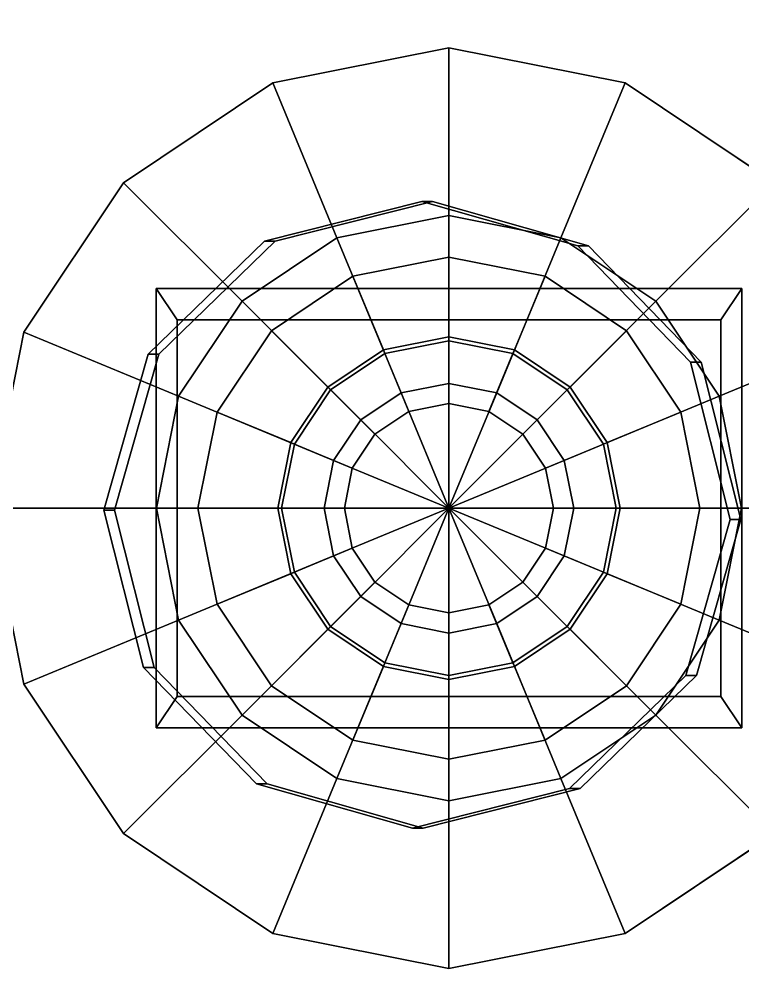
# Model space of a CAD drawing. Header units: metres. Extents: x 104.27 to 106.57, y 32.25 to 36.05.
# Drawn here: x 104.80901 to 104.84359, y 33.43171 to 33.4779 of the extents above; entities that cross this region are included whole.
import ezdxf

# ---------------------------------------------------------------- set-up
doc = ezdxf.new("R2010")
doc.units = ezdxf.units.M
for name, color, linetype in [('KO28', 7, 'Continuous'), ('KO29', 7, 'Continuous'), ('KO31', 7, 'Continuous')]:
    doc.layers.add(name, color=color, linetype=linetype)

msp = doc.modelspace()

# ---------------------------------------------------------------- linework, layer by layer
at = {"layer": 'KO28', "color": 9, "linetype": 'ByBlock', "lineweight": 25}
for points, invisible_edges in [([(104.475083, 33.508442, 0.034265), (104.828246, 33.469197, 0.022274), (104.477957, 33.508864, 0.034167)], 3), ([(104.477957, 33.508864, 0.034167), (104.828246, 33.469197, 0.022274), (104.847744, 33.508864, 0.021612)], 3), ([(104.848253, 33.508864, 0.036603), (104.498677, 33.468844, 0.048472), (104.478466, 33.508864, 0.049159)], 3), ([(104.85155, 33.508304, 0.036491), (104.498677, 33.468844, 0.048472), (104.848253, 33.508864, 0.036603)], 3), ([(104.828246, 33.469197, 0.022274), (104.835702, 33.467078, 0.02202), (104.847744, 33.508864, 0.021612)], 14), ([(104.835702, 33.467078, 0.02202), (104.8411, 33.461514, 0.021837), (104.847744, 33.508864, 0.021612)], 14), ([(104.472731, 33.507388, 0.034345), (104.828246, 33.469197, 0.022274), (104.475083, 33.508442, 0.034265)], 3), ([(104.853857, 33.507144, 0.036413), (104.498677, 33.468844, 0.048472), (104.85155, 33.508304, 0.036491)], 3), ([(104.47068, 33.505718, 0.034414), (104.828246, 33.469197, 0.022274), (104.472731, 33.507388, 0.034345)], 3), ([(104.856052, 33.505117, 0.036338), (104.498677, 33.468844, 0.048472), (104.853857, 33.507144, 0.036413)], 3), ([(104.46905, 33.5034, 0.03447), (104.828246, 33.469197, 0.022274), (104.47068, 33.505718, 0.034414)], 3), ([(104.857539, 33.502559, 0.036288), (104.498677, 33.468844, 0.048472), (104.856052, 33.505117, 0.036338)], 3), ([(104.468204, 33.501049, 0.034498), (104.828246, 33.469197, 0.022274), (104.46905, 33.5034, 0.03447)], 3), ([(104.858247, 33.498864, 0.036264), (104.498677, 33.468844, 0.048472), (104.857539, 33.502559, 0.036288)], 3), ([(104.467962, 33.498864, 0.034507), (104.828246, 33.469197, 0.022274), (104.468204, 33.501049, 0.034498)], 3), ([(104.836211, 33.467078, 0.037012), (104.828755, 33.469197, 0.037265), (104.858247, 33.498864, 0.036264)], 14), ([(104.84161, 33.461514, 0.036828), (104.836211, 33.467078, 0.037012), (104.858247, 33.498864, 0.036264)], 14), ([(104.858247, 33.408864, 0.036264), (104.84161, 33.461514, 0.036828), (104.858247, 33.498864, 0.036264)], 3), ([(104.476045, 33.399048, 0.034232), (104.828246, 33.469197, 0.022274), (104.475316, 33.399259, 0.034257)], 3), ([(104.477957, 33.398864, 0.034167), (104.828246, 33.469197, 0.022274), (104.476045, 33.399048, 0.034232)], 3), ([(104.82073, 33.467301, 0.022529), (104.828246, 33.469197, 0.022274), (104.477957, 33.398864, 0.034167)], 14), ([(104.497722, 33.438884, 0.033496), (104.828246, 33.469197, 0.022274), (104.505238, 33.440779, 0.033241)], 3), ([(104.505624, 33.466726, 0.033228), (104.828246, 33.469197, 0.022274), (104.498168, 33.468844, 0.033481)], 3), ([(104.82124, 33.467301, 0.03752), (104.498677, 33.468844, 0.048472), (104.828755, 33.469197, 0.037265)], 3), ([(104.505238, 33.440779, 0.033241), (104.828246, 33.469197, 0.022274), (104.510799, 33.446181, 0.033052)], 3), ([(104.511022, 33.461161, 0.033044), (104.828246, 33.469197, 0.022274), (104.505624, 33.466726, 0.033228)], 3), ([(104.510799, 33.446181, 0.033052), (104.828246, 33.469197, 0.022274), (104.512917, 33.453641, 0.03298)], 3), ([(104.512917, 33.453641, 0.03298), (104.828246, 33.469197, 0.022274), (104.511022, 33.461161, 0.033044)], 3), ([(104.506133, 33.466726, 0.048219), (104.498677, 33.468844, 0.048472), (104.828313, 33.398864, 0.03728)], 14), ([(104.828309, 33.439236, 0.03728), (104.498677, 33.468844, 0.048472), (104.820854, 33.441355, 0.037533)], 3), ([(104.820854, 33.441355, 0.037533), (104.498677, 33.468844, 0.048472), (104.815455, 33.44692, 0.037716)], 3), ([(104.815455, 33.44692, 0.037716), (104.498677, 33.468844, 0.048472), (104.813561, 33.45444, 0.037781)], 3), ([(104.813561, 33.45444, 0.037781), (104.498677, 33.468844, 0.048472), (104.815678, 33.4619, 0.037709)], 3), ([(104.815678, 33.4619, 0.037709), (104.498677, 33.468844, 0.048472), (104.82124, 33.467301, 0.03752)], 3), ([(104.815169, 33.4619, 0.022718), (104.82073, 33.467301, 0.022529), (104.477957, 33.398864, 0.034167)], 14), ([(104.511531, 33.461161, 0.048036), (104.506133, 33.466726, 0.048219), (104.828313, 33.398864, 0.03728)], 14), ([(104.813052, 33.45444, 0.022789), (104.815169, 33.4619, 0.022718), (104.477957, 33.398864, 0.034167)], 14), ([(104.842995, 33.453994, 0.021773), (104.856752, 33.404533, 0.021306), (104.8411, 33.461514, 0.021837)], 3), ([(104.843504, 33.453994, 0.036764), (104.84161, 33.461514, 0.036828), (104.857261, 33.404533, 0.036297)], 14), ([(104.857261, 33.404533, 0.036297), (104.84161, 33.461514, 0.036828), (104.85796, 33.406483, 0.036273)], 3), ([(104.85796, 33.406483, 0.036273), (104.84161, 33.461514, 0.036828), (104.858247, 33.408864, 0.036264)], 3), ([(104.513426, 33.453641, 0.047972), (104.511531, 33.461161, 0.048036), (104.828313, 33.398864, 0.03728)], 14), ([(104.805126, 33.398864, 0.023059), (104.813052, 33.45444, 0.022789), (104.477957, 33.398864, 0.034167)], 3), ([(104.814946, 33.44692, 0.022725), (104.813052, 33.45444, 0.022789), (104.805126, 33.398864, 0.023059)], 14), ([(104.841387, 33.446533, 0.036836), (104.843504, 33.453994, 0.036764), (104.828313, 33.398864, 0.03728)], 14), ([(104.828313, 33.398864, 0.03728), (104.843504, 33.453994, 0.036764), (104.848253, 33.398864, 0.036603)], 3), ([(104.840878, 33.446533, 0.021845), (104.856752, 33.404533, 0.021306), (104.842995, 33.453994, 0.021773)], 3), ([(104.848253, 33.398864, 0.036603), (104.843504, 33.453994, 0.036764), (104.850722, 33.399174, 0.036519)], 3), ([(104.850722, 33.399174, 0.036519), (104.843504, 33.453994, 0.036764), (104.853033, 33.400082, 0.036441)], 3), ([(104.853033, 33.400082, 0.036441), (104.843504, 33.453994, 0.036764), (104.854852, 33.401354, 0.036379)], 3), ([(104.854852, 33.401354, 0.036379), (104.843504, 33.453994, 0.036764), (104.856125, 33.402703, 0.036336)], 3), ([(104.856125, 33.402703, 0.036336), (104.843504, 33.453994, 0.036764), (104.857261, 33.404533, 0.036297)], 3), ([(104.498234, 33.398864, 0.048487), (104.513426, 33.453641, 0.047972), (104.828313, 33.398864, 0.03728)], 3), ([(104.820345, 33.441355, 0.022542), (104.814946, 33.44692, 0.022725), (104.805126, 33.398864, 0.023059)], 14), ([(104.835825, 33.441132, 0.037025), (104.841387, 33.446533, 0.036836), (104.828313, 33.398864, 0.03728)], 14), ([(104.835316, 33.441132, 0.022033), (104.856752, 33.404533, 0.021306), (104.840878, 33.446533, 0.021845)], 3), ([(104.820345, 33.441355, 0.022542), (104.856752, 33.404533, 0.021306), (104.8278, 33.439236, 0.022289)], 3), ([(104.8278, 33.439236, 0.022289), (104.856752, 33.404533, 0.021306), (104.835316, 33.441132, 0.022033)], 3), ([(104.828309, 33.439236, 0.03728), (104.835825, 33.441132, 0.037025), (104.828313, 33.398864, 0.03728)], 14)]:
    msp.add_3dface(points, dxfattribs=dict(at, invisible_edges=invisible_edges))
at = {"layer": 'KO28', "color": 250, "linetype": 'ByBlock', "lineweight": 25, "invisible_edges": 15}
for points in [[(104.8411, 33.461514, 0.021837), (104.856752, 33.404533, 0.021306), (104.847744, 33.508864, 0.021612)], [(104.498168, 33.468844, 0.033481), (104.828246, 33.469197, 0.022274), (104.467962, 33.498864, 0.034507)], [(104.828755, 33.469197, 0.037265), (104.498677, 33.468844, 0.048472), (104.858247, 33.498864, 0.036264)], [(104.475316, 33.399259, 0.034257), (104.828246, 33.469197, 0.022274), (104.497722, 33.438884, 0.033496)], [(104.828313, 33.398864, 0.03728), (104.498677, 33.468844, 0.048472), (104.828309, 33.439236, 0.03728)], [(104.805126, 33.398864, 0.023059), (104.856752, 33.404533, 0.021306), (104.820345, 33.441355, 0.022542)]]:
    msp.add_3dface(points, dxfattribs=at)
at = {"layer": 'KO28', "color": 9, "linetype": 'ByBlock', "lineweight": 25}
for points in [[(104.82073, 33.467301, 0.022529), (104.82124, 33.467301, 0.03752), (104.828755, 33.469197, 0.037265), (104.828246, 33.469197, 0.022274)], [(104.828246, 33.469197, 0.022274), (104.828755, 33.469197, 0.037265), (104.836211, 33.467078, 0.037012), (104.835702, 33.467078, 0.02202)], [(104.815169, 33.4619, 0.022718), (104.815678, 33.4619, 0.037709), (104.82124, 33.467301, 0.03752), (104.82073, 33.467301, 0.022529)], [(104.835702, 33.467078, 0.02202), (104.836211, 33.467078, 0.037012), (104.84161, 33.461514, 0.036828), (104.8411, 33.461514, 0.021837)], [(104.813052, 33.45444, 0.022789), (104.813561, 33.45444, 0.037781), (104.815678, 33.4619, 0.037709), (104.815169, 33.4619, 0.022718)], [(104.8411, 33.461514, 0.021837), (104.84161, 33.461514, 0.036828), (104.843504, 33.453994, 0.036764), (104.842995, 33.453994, 0.021773)], [(104.814946, 33.44692, 0.022725), (104.815455, 33.44692, 0.037716), (104.813561, 33.45444, 0.037781), (104.813052, 33.45444, 0.022789)], [(104.842995, 33.453994, 0.021773), (104.843504, 33.453994, 0.036764), (104.841387, 33.446533, 0.036836), (104.840878, 33.446533, 0.021845)], [(104.820345, 33.441355, 0.022542), (104.820854, 33.441355, 0.037533), (104.815455, 33.44692, 0.037716), (104.814946, 33.44692, 0.022725)], [(104.840878, 33.446533, 0.021845), (104.841387, 33.446533, 0.036836), (104.835825, 33.441132, 0.037025), (104.835316, 33.441132, 0.022033)], [(104.8278, 33.439236, 0.022289), (104.828309, 33.439236, 0.03728), (104.820854, 33.441355, 0.037533), (104.820345, 33.441355, 0.022542)], [(104.835316, 33.441132, 0.022033), (104.835825, 33.441132, 0.037025), (104.828309, 33.439236, 0.03728), (104.8278, 33.439236, 0.022289)]]:
    msp.add_3dface(points, dxfattribs=at)
at = {"layer": 'KO29', "color": 37, "linetype": 'ByBlock', "lineweight": 25}
for points, invisible_edges in [([(104.424084, 33.301074, -0.28), (105.274084, 33.356074, -0.28), (104.274084, 33.601074, -0.28)], 14), ([(104.274084, 33.601074, -0.28), (105.274084, 33.356074, -0.28), (105.274084, 33.546074, -0.28)], 13), ([(104.338278, 33.522709, 0.04), (104.840922, 33.530253, 0.02241), (104.840922, 33.377055, 0.02241)], 14), ([(104.840922, 33.377055, 0.02241), (104.840922, 33.530253, 0.02241), (105.274084, 33.525292, 0.007251)], 13), ([(105.274084, 33.525292, 0.007251), (105.274084, 33.378526, 0.007251), (104.840922, 33.377055, 0.02241)], 12), ([(104.338278, 33.385711, 0.04), (104.338278, 33.522709, 0.04), (104.840922, 33.377055, 0.02241)], 2)]:
    msp.add_3dface(points, dxfattribs=dict(at, invisible_edges=invisible_edges))
for points in [[(105.274084, 33.376074), (104.289084, 33.361074), (104.289084, 33.541074), (105.274084, 33.526074)], [(104.289084, 33.541074), (104.289084, 33.361074), (105.274084, 33.376074), (105.274084, 33.526074)]]:
    msp.add_3dface(points, dxfattribs=at)
at = {"layer": 'KO31', "color": 8, "linetype": 'ByBlock', "lineweight": 25}
for points, invisible_edges in [([(104.829546, 33.47653, 0.049281), (104.821126, 33.474855, 0.049281), (104.837965, 33.474855, 0.049281)], 2), ([(104.829546, 33.47653, 0.049281), (104.821126, 33.474855, 0.049281), (104.837965, 33.474855, 0.049281)], 2), ([(104.837965, 33.474855, 0.049281), (104.813989, 33.470086, 0.049281), (104.839587, 33.473771, 0.049281)], 3), ([(104.837965, 33.474855, 0.049281), (104.813989, 33.470086, 0.049281), (104.839587, 33.473771, 0.049281)], 3), ([(104.834138, 33.465616, 0.049281), (104.838031, 33.463015, 0.049281), (104.839587, 33.473771, 0.049281)], 14), ([(104.834138, 33.465616, 0.049281), (104.838031, 33.463015, 0.049281), (104.839587, 33.473771, 0.049281)], 14), ([(104.838031, 33.463015, 0.049281), (104.840632, 33.459122, 0.049281), (104.839587, 33.473771, 0.049281)], 14), ([(104.838031, 33.463015, 0.049281), (104.840632, 33.459122, 0.049281), (104.839587, 33.473771, 0.049281)], 14), ([(104.840632, 33.459122, 0.049281), (104.841546, 33.45453, 0.049281), (104.839587, 33.473771, 0.049281)], 14), ([(104.839587, 33.473771, 0.049281), (104.841546, 33.45453, 0.049281), (104.845102, 33.470086, 0.049281)], 3), ([(104.840632, 33.459122, 0.049281), (104.841546, 33.45453, 0.049281), (104.839587, 33.473771, 0.049281)], 14), ([(104.839587, 33.473771, 0.049281), (104.841546, 33.45453, 0.049281), (104.845102, 33.470086, 0.049281)], 3), ([(104.813989, 33.438974, 0.049281), (104.813989, 33.470086, 0.049281), (104.80922, 33.446111, 0.049281)], 3), ([(104.80922, 33.446111, 0.049281), (104.813989, 33.470086, 0.049281), (104.80922, 33.462949, 0.049281)], 13), ([(104.813989, 33.438974, 0.049281), (104.813989, 33.470086, 0.049281), (104.80922, 33.446111, 0.049281)], 3), ([(104.80922, 33.446111, 0.049281), (104.813989, 33.470086, 0.049281), (104.80922, 33.462949, 0.049281)], 13), ([(104.834138, 33.465616, 0.049281), (104.813989, 33.470086, 0.049281), (104.829546, 33.46653, 0.049281)], 3), ([(104.829546, 33.46653, 0.049281), (104.813989, 33.470086, 0.049281), (104.824953, 33.465616, 0.049281)], 3), ([(104.824953, 33.465616, 0.049281), (104.813989, 33.470086, 0.049281), (104.82106, 33.463015, 0.049281)], 3), ([(104.82106, 33.463015, 0.049281), (104.813989, 33.470086, 0.049281), (104.818459, 33.459122, 0.049281)], 3), ([(104.818459, 33.459122, 0.049281), (104.813989, 33.470086, 0.049281), (104.817546, 33.45453, 0.049281)], 3), ([(104.817546, 33.45453, 0.049281), (104.813989, 33.470086, 0.049281), (104.818459, 33.449938, 0.049281)], 3), ([(104.821126, 33.434205, 0.049281), (104.813989, 33.470086, 0.049281), (104.813989, 33.438974, 0.049281)], 3), ([(104.834138, 33.465616, 0.049281), (104.813989, 33.470086, 0.049281), (104.829546, 33.46653, 0.049281)], 3), ([(104.829546, 33.46653, 0.049281), (104.813989, 33.470086, 0.049281), (104.824953, 33.465616, 0.049281)], 3), ([(104.824953, 33.465616, 0.049281), (104.813989, 33.470086, 0.049281), (104.82106, 33.463015, 0.049281)], 3), ([(104.82106, 33.463015, 0.049281), (104.813989, 33.470086, 0.049281), (104.818459, 33.459122, 0.049281)], 3), ([(104.818459, 33.459122, 0.049281), (104.813989, 33.470086, 0.049281), (104.817546, 33.45453, 0.049281)], 3), ([(104.817546, 33.45453, 0.049281), (104.813989, 33.470086, 0.049281), (104.818459, 33.449938, 0.049281)], 3), ([(104.821126, 33.434205, 0.049281), (104.813989, 33.470086, 0.049281), (104.813989, 33.438974, 0.049281)], 3), ([(104.841546, 33.45453, 0.049281), (104.840632, 33.449938, 0.049281), (104.845102, 33.470086, 0.049281)], 14), ([(104.845102, 33.470086, 0.049281), (104.840632, 33.449938, 0.049281), (104.849871, 33.462949, 0.049281)], 3), ([(104.841546, 33.45453, 0.049281), (104.840632, 33.449938, 0.049281), (104.845102, 33.470086, 0.049281)], 14), ([(104.845102, 33.470086, 0.049281), (104.840632, 33.449938, 0.049281), (104.849871, 33.462949, 0.049281)], 3), ([(104.80922, 33.462949, 0.049281), (104.807546, 33.45453, 0.049281), (104.80922, 33.446111, 0.049281)], 12), ([(104.80922, 33.462949, 0.049281), (104.807546, 33.45453, 0.049281), (104.80922, 33.446111, 0.049281)], 12), ([(104.840632, 33.449938, 0.049281), (104.838031, 33.446045, 0.049281), (104.849871, 33.462949, 0.049281)], 14), ([(104.849871, 33.462949, 0.049281), (104.838031, 33.446045, 0.049281), (104.851546, 33.45453, 0.049281)], 3), ([(104.840632, 33.449938, 0.049281), (104.838031, 33.446045, 0.049281), (104.849871, 33.462949, 0.049281)], 14), ([(104.849871, 33.462949, 0.049281), (104.838031, 33.446045, 0.049281), (104.851546, 33.45453, 0.049281)], 3), ([(104.829546, 33.45953, -0.110719), (104.827632, 33.459149, -0.110719), (104.831459, 33.459149, -0.110719)], 2), ([(104.829546, 33.45953, -0.110719), (104.827632, 33.459149, -0.110719), (104.831459, 33.459149, -0.110719)], 2), ([(104.827632, 33.459149, -0.110719), (104.82601, 33.458065, -0.110719), (104.831459, 33.459149, -0.110719)], 14), ([(104.831459, 33.459149, -0.110719), (104.82601, 33.458065, -0.110719), (104.833081, 33.458065, -0.110719)], 3), ([(104.827632, 33.459149, -0.110719), (104.82601, 33.458065, -0.110719), (104.831459, 33.459149, -0.110719)], 14), ([(104.831459, 33.459149, -0.110719), (104.82601, 33.458065, -0.110719), (104.833081, 33.458065, -0.110719)], 3), ([(104.82601, 33.450994, -0.110719), (104.82601, 33.458065, -0.110719), (104.824926, 33.452616, -0.110719)], 3), ([(104.824926, 33.452616, -0.110719), (104.82601, 33.458065, -0.110719), (104.824926, 33.456443, -0.110719)], 13), ([(104.82601, 33.450994, -0.110719), (104.82601, 33.458065, -0.110719), (104.824926, 33.452616, -0.110719)], 3), ([(104.824926, 33.452616, -0.110719), (104.82601, 33.458065, -0.110719), (104.824926, 33.456443, -0.110719)], 13), ([(104.833081, 33.458065, -0.110719), (104.82601, 33.458065, -0.110719), (104.834165, 33.456443, -0.110719)], 3), ([(104.834165, 33.456443, -0.110719), (104.82601, 33.458065, -0.110719), (104.834546, 33.45453, -0.110719)], 3), ([(104.834546, 33.45453, -0.110719), (104.82601, 33.458065, -0.110719), (104.834165, 33.452616, -0.110719)], 3), ([(104.834165, 33.452616, -0.110719), (104.82601, 33.458065, -0.110719), (104.833081, 33.450994, -0.110719)], 3), ([(104.833081, 33.450994, -0.110719), (104.82601, 33.458065, -0.110719), (104.831459, 33.44991, -0.110719)], 3), ([(104.831459, 33.44991, -0.110719), (104.82601, 33.458065, -0.110719), (104.829546, 33.44953, -0.110719)], 3), ([(104.829546, 33.44953, -0.110719), (104.82601, 33.458065, -0.110719), (104.827632, 33.44991, -0.110719)], 3), ([(104.827632, 33.44991, -0.110719), (104.82601, 33.458065, -0.110719), (104.82601, 33.450994, -0.110719)], 3), ([(104.833081, 33.458065, -0.110719), (104.82601, 33.458065, -0.110719), (104.834165, 33.456443, -0.110719)], 3), ([(104.834165, 33.456443, -0.110719), (104.82601, 33.458065, -0.110719), (104.834546, 33.45453, -0.110719)], 3), ([(104.834546, 33.45453, -0.110719), (104.82601, 33.458065, -0.110719), (104.834165, 33.452616, -0.110719)], 3), ([(104.834165, 33.452616, -0.110719), (104.82601, 33.458065, -0.110719), (104.833081, 33.450994, -0.110719)], 3), ([(104.833081, 33.450994, -0.110719), (104.82601, 33.458065, -0.110719), (104.831459, 33.44991, -0.110719)], 3), ([(104.831459, 33.44991, -0.110719), (104.82601, 33.458065, -0.110719), (104.829546, 33.44953, -0.110719)], 3), ([(104.829546, 33.44953, -0.110719), (104.82601, 33.458065, -0.110719), (104.827632, 33.44991, -0.110719)], 3), ([(104.827632, 33.44991, -0.110719), (104.82601, 33.458065, -0.110719), (104.82601, 33.450994, -0.110719)], 3), ([(104.824926, 33.456443, -0.110719), (104.824546, 33.45453, -0.110719), (104.824926, 33.452616, -0.110719)], 12), ([(104.824926, 33.456443, -0.110719), (104.824546, 33.45453, -0.110719), (104.824926, 33.452616, -0.110719)], 12), ([(104.838031, 33.446045, 0.049281), (104.834138, 33.443443, 0.049281), (104.851546, 33.45453, 0.049281)], 14), ([(104.851546, 33.45453, 0.049281), (104.834138, 33.443443, 0.049281), (104.849871, 33.446111, 0.049281)], 3), ([(104.838031, 33.446045, 0.049281), (104.834138, 33.443443, 0.049281), (104.851546, 33.45453, 0.049281)], 14), ([(104.851546, 33.45453, 0.049281), (104.834138, 33.443443, 0.049281), (104.849871, 33.446111, 0.049281)], 3), ([(104.82106, 33.446045, 0.049281), (104.818459, 33.449938, 0.049281), (104.829546, 33.43253, 0.049281)], 14), ([(104.829546, 33.43253, 0.049281), (104.818459, 33.449938, 0.049281), (104.821126, 33.434205, 0.049281)], 3), ([(104.82106, 33.446045, 0.049281), (104.818459, 33.449938, 0.049281), (104.829546, 33.43253, 0.049281)], 14), ([(104.829546, 33.43253, 0.049281), (104.818459, 33.449938, 0.049281), (104.821126, 33.434205, 0.049281)], 3), ([(104.824953, 33.443443, 0.049281), (104.82106, 33.446045, 0.049281), (104.837965, 33.434205, 0.049281)], 14), ([(104.837965, 33.434205, 0.049281), (104.82106, 33.446045, 0.049281), (104.829546, 33.43253, 0.049281)], 3), ([(104.824953, 33.443443, 0.049281), (104.82106, 33.446045, 0.049281), (104.837965, 33.434205, 0.049281)], 14), ([(104.837965, 33.434205, 0.049281), (104.82106, 33.446045, 0.049281), (104.829546, 33.43253, 0.049281)], 3), ([(104.834138, 33.443443, 0.049281), (104.829546, 33.44253, 0.049281), (104.849871, 33.446111, 0.049281)], 14), ([(104.849871, 33.446111, 0.049281), (104.829546, 33.44253, 0.049281), (104.845102, 33.438974, 0.049281)], 3), ([(104.834138, 33.443443, 0.049281), (104.829546, 33.44253, 0.049281), (104.849871, 33.446111, 0.049281)], 14), ([(104.849871, 33.446111, 0.049281), (104.829546, 33.44253, 0.049281), (104.845102, 33.438974, 0.049281)], 3), ([(104.829546, 33.44253, 0.049281), (104.824953, 33.443443, 0.049281), (104.845102, 33.438974, 0.049281)], 14), ([(104.845102, 33.438974, 0.049281), (104.824953, 33.443443, 0.049281), (104.837965, 33.434205, 0.049281)], 3), ([(104.829546, 33.44253, 0.049281), (104.824953, 33.443443, 0.049281), (104.845102, 33.438974, 0.049281)], 14), ([(104.845102, 33.438974, 0.049281), (104.824953, 33.443443, 0.049281), (104.837965, 33.434205, 0.049281)], 3)]:
    msp.add_3dface(points, dxfattribs=dict(at, invisible_edges=invisible_edges))
for points in [[(104.821126, 33.474855, 0.053281), (104.821126, 33.474855, 0.049281), (104.829546, 33.47653, 0.049281), (104.829546, 33.47653, 0.053281)], [(104.824192, 33.467453, 0.058573), (104.821126, 33.474855, 0.053281), (104.829546, 33.47653, 0.053281), (104.829546, 33.468518, 0.058573)], [(104.821126, 33.474855, 0.053281), (104.821126, 33.474855, 0.049281), (104.829546, 33.47653, 0.049281), (104.829546, 33.47653, 0.053281)], [(104.824192, 33.467453, 0.058573), (104.821126, 33.474855, 0.053281), (104.829546, 33.47653, 0.053281), (104.829546, 33.468518, 0.058573)], [(104.829546, 33.47653, 0.053281), (104.829546, 33.47653, 0.049281), (104.837965, 33.474855, 0.049281), (104.837965, 33.474855, 0.053281)], [(104.829546, 33.468518, 0.058573), (104.829546, 33.47653, 0.053281), (104.837965, 33.474855, 0.053281), (104.834899, 33.467453, 0.058573)], [(104.829546, 33.47653, 0.053281), (104.829546, 33.47653, 0.049281), (104.837965, 33.474855, 0.049281), (104.837965, 33.474855, 0.053281)], [(104.829546, 33.468518, 0.058573), (104.829546, 33.47653, 0.053281), (104.837965, 33.474855, 0.053281), (104.834899, 33.467453, 0.058573)], [(104.813989, 33.470086, 0.053281), (104.813989, 33.470086, 0.049281), (104.821126, 33.474855, 0.049281), (104.821126, 33.474855, 0.053281)], [(104.819654, 33.464421, 0.058573), (104.813989, 33.470086, 0.053281), (104.821126, 33.474855, 0.053281), (104.824192, 33.467453, 0.058573)], [(104.813989, 33.470086, 0.053281), (104.813989, 33.470086, 0.049281), (104.821126, 33.474855, 0.049281), (104.821126, 33.474855, 0.053281)], [(104.819654, 33.464421, 0.058573), (104.813989, 33.470086, 0.053281), (104.821126, 33.474855, 0.053281), (104.824192, 33.467453, 0.058573)], [(104.834899, 33.467453, 0.058573), (104.837965, 33.474855, 0.053281), (104.845102, 33.470086, 0.053281), (104.839437, 33.464421, 0.058573)], [(104.834899, 33.467453, 0.058573), (104.837965, 33.474855, 0.053281), (104.845102, 33.470086, 0.053281), (104.839437, 33.464421, 0.058573)], [(104.837965, 33.474855, 0.053281), (104.837965, 33.474855, 0.049281), (104.845102, 33.470086, 0.049281), (104.845102, 33.470086, 0.053281)], [(104.837965, 33.474855, 0.053281), (104.837965, 33.474855, 0.049281), (104.845102, 33.470086, 0.049281), (104.845102, 33.470086, 0.053281)], [(104.80922, 33.462949, 0.053281), (104.80922, 33.462949, 0.049281), (104.813989, 33.470086, 0.049281), (104.813989, 33.470086, 0.053281)], [(104.816622, 33.459883, 0.058573), (104.80922, 33.462949, 0.053281), (104.813989, 33.470086, 0.053281), (104.819654, 33.464421, 0.058573)], [(104.80922, 33.462949, 0.053281), (104.80922, 33.462949, 0.049281), (104.813989, 33.470086, 0.049281), (104.813989, 33.470086, 0.053281)], [(104.816622, 33.459883, 0.058573), (104.80922, 33.462949, 0.053281), (104.813989, 33.470086, 0.053281), (104.819654, 33.464421, 0.058573)], [(104.839437, 33.464421, 0.058573), (104.845102, 33.470086, 0.053281), (104.849871, 33.462949, 0.053281), (104.842469, 33.459883, 0.058573)], [(104.839437, 33.464421, 0.058573), (104.845102, 33.470086, 0.053281), (104.849871, 33.462949, 0.053281), (104.842469, 33.459883, 0.058573)], [(104.827262, 33.460042, 0.060854), (104.824192, 33.467453, 0.058573), (104.829546, 33.468518, 0.058573), (104.829546, 33.460496, 0.060854)], [(104.827262, 33.460042, 0.060854), (104.824192, 33.467453, 0.058573), (104.829546, 33.468518, 0.058573), (104.829546, 33.460496, 0.060854)], [(104.829546, 33.460496, 0.060854), (104.829546, 33.468518, 0.058573), (104.834899, 33.467453, 0.058573), (104.831829, 33.460042, 0.060854)], [(104.829546, 33.460496, 0.060854), (104.829546, 33.468518, 0.058573), (104.834899, 33.467453, 0.058573), (104.831829, 33.460042, 0.060854)], [(104.825327, 33.458748, 0.060854), (104.819654, 33.464421, 0.058573), (104.824192, 33.467453, 0.058573), (104.827262, 33.460042, 0.060854)], [(104.825327, 33.458748, 0.060854), (104.819654, 33.464421, 0.058573), (104.824192, 33.467453, 0.058573), (104.827262, 33.460042, 0.060854)], [(104.831829, 33.460042, 0.060854), (104.834899, 33.467453, 0.058573), (104.839437, 33.464421, 0.058573), (104.833764, 33.458748, 0.060854)], [(104.831829, 33.460042, 0.060854), (104.834899, 33.467453, 0.058573), (104.839437, 33.464421, 0.058573), (104.833764, 33.458748, 0.060854)], [(104.824953, 33.465616, 0.014281), (104.826412, 33.462094, -0.014314), (104.829546, 33.462717, -0.014314), (104.829546, 33.46653, 0.014281)], [(104.824953, 33.465616, 0.049281), (104.824953, 33.465616, 0.014281), (104.829546, 33.46653, 0.014281), (104.829546, 33.46653, 0.049281)], [(104.824953, 33.465616, 0.014281), (104.826412, 33.462094, -0.014314), (104.829546, 33.462717, -0.014314), (104.829546, 33.46653, 0.014281)], [(104.824953, 33.465616, 0.049281), (104.824953, 33.465616, 0.014281), (104.829546, 33.46653, 0.014281), (104.829546, 33.46653, 0.049281)], [(104.829546, 33.46653, 0.014281), (104.829546, 33.462717, -0.014314), (104.832679, 33.462094, -0.014314), (104.834138, 33.465616, 0.014281)], [(104.829546, 33.46653, 0.049281), (104.829546, 33.46653, 0.014281), (104.834138, 33.465616, 0.014281), (104.834138, 33.465616, 0.049281)], [(104.829546, 33.46653, 0.014281), (104.829546, 33.462717, -0.014314), (104.832679, 33.462094, -0.014314), (104.834138, 33.465616, 0.014281)], [(104.829546, 33.46653, 0.049281), (104.829546, 33.46653, 0.014281), (104.834138, 33.465616, 0.014281), (104.834138, 33.465616, 0.049281)], [(104.82106, 33.463015, 0.014281), (104.823756, 33.460319, -0.014314), (104.826412, 33.462094, -0.014314), (104.824953, 33.465616, 0.014281)], [(104.82106, 33.463015, 0.049281), (104.82106, 33.463015, 0.014281), (104.824953, 33.465616, 0.014281), (104.824953, 33.465616, 0.049281)], [(104.82106, 33.463015, 0.014281), (104.823756, 33.460319, -0.014314), (104.826412, 33.462094, -0.014314), (104.824953, 33.465616, 0.014281)], [(104.82106, 33.463015, 0.049281), (104.82106, 33.463015, 0.014281), (104.824953, 33.465616, 0.014281), (104.824953, 33.465616, 0.049281)], [(104.834138, 33.465616, 0.014281), (104.832679, 33.462094, -0.014314), (104.835335, 33.460319, -0.014314), (104.838031, 33.463015, 0.014281)], [(104.834138, 33.465616, 0.014281), (104.832679, 33.462094, -0.014314), (104.835335, 33.460319, -0.014314), (104.838031, 33.463015, 0.014281)], [(104.834138, 33.465616, 0.049281), (104.834138, 33.465616, 0.014281), (104.838031, 33.463015, 0.014281), (104.838031, 33.463015, 0.049281)], [(104.834138, 33.465616, 0.049281), (104.834138, 33.465616, 0.014281), (104.838031, 33.463015, 0.014281), (104.838031, 33.463015, 0.049281)], [(104.816546, 33.46353, 0.078573), (104.816546, 33.44553, 0.078573), (104.815546, 33.44403, 0.058573), (104.815546, 33.46503, 0.058573)], [(104.842546, 33.46353, 0.078573), (104.816546, 33.46353, 0.078573), (104.815546, 33.46503, 0.058573), (104.843546, 33.46503, 0.058573)], [(104.815546, 33.44403, 0.058573), (104.843546, 33.44403, 0.058573), (104.843546, 33.46503, 0.058573), (104.815546, 33.46503, 0.058573)], [(104.816546, 33.46353, 0.078573), (104.816546, 33.44553, 0.078573), (104.815546, 33.44403, 0.058573), (104.815546, 33.46503, 0.058573)], [(104.842546, 33.46353, 0.078573), (104.816546, 33.46353, 0.078573), (104.815546, 33.46503, 0.058573), (104.843546, 33.46503, 0.058573)], [(104.815546, 33.44403, 0.058573), (104.843546, 33.44403, 0.058573), (104.843546, 33.46503, 0.058573), (104.815546, 33.46503, 0.058573)], [(104.842546, 33.44553, 0.078573), (104.842546, 33.46353, 0.078573), (104.843546, 33.46503, 0.058573), (104.843546, 33.44403, 0.058573)], [(104.842546, 33.44553, 0.078573), (104.842546, 33.46353, 0.078573), (104.843546, 33.46503, 0.058573), (104.843546, 33.44403, 0.058573)], [(104.824034, 33.456813, 0.060854), (104.816622, 33.459883, 0.058573), (104.819654, 33.464421, 0.058573), (104.825327, 33.458748, 0.060854)], [(104.824034, 33.456813, 0.060854), (104.816622, 33.459883, 0.058573), (104.819654, 33.464421, 0.058573), (104.825327, 33.458748, 0.060854)], [(104.833764, 33.458748, 0.060854), (104.839437, 33.464421, 0.058573), (104.842469, 33.459883, 0.058573), (104.835057, 33.456813, 0.060854)], [(104.833764, 33.458748, 0.060854), (104.839437, 33.464421, 0.058573), (104.842469, 33.459883, 0.058573), (104.835057, 33.456813, 0.060854)], [(104.816546, 33.44553, 0.078573), (104.816546, 33.46353, 0.078573), (104.842546, 33.46353, 0.078573), (104.842546, 33.44553, 0.078573)], [(104.816546, 33.44553, 0.078573), (104.816546, 33.46353, 0.078573), (104.842546, 33.46353, 0.078573), (104.842546, 33.44553, 0.078573)], [(104.807546, 33.45453, 0.053281), (104.807546, 33.45453, 0.049281), (104.80922, 33.462949, 0.049281), (104.80922, 33.462949, 0.053281)], [(104.815557, 33.45453, 0.058573), (104.807546, 33.45453, 0.053281), (104.80922, 33.462949, 0.053281), (104.816622, 33.459883, 0.058573)], [(104.807546, 33.45453, 0.053281), (104.807546, 33.45453, 0.049281), (104.80922, 33.462949, 0.049281), (104.80922, 33.462949, 0.053281)], [(104.815557, 33.45453, 0.058573), (104.807546, 33.45453, 0.053281), (104.80922, 33.462949, 0.053281), (104.816622, 33.459883, 0.058573)], [(104.818459, 33.459122, 0.014281), (104.821981, 33.457663, -0.014314), (104.823756, 33.460319, -0.014314), (104.82106, 33.463015, 0.014281)], [(104.818459, 33.459122, 0.049281), (104.818459, 33.459122, 0.014281), (104.82106, 33.463015, 0.014281), (104.82106, 33.463015, 0.049281)], [(104.818459, 33.459122, 0.014281), (104.821981, 33.457663, -0.014314), (104.823756, 33.460319, -0.014314), (104.82106, 33.463015, 0.014281)], [(104.818459, 33.459122, 0.049281), (104.818459, 33.459122, 0.014281), (104.82106, 33.463015, 0.014281), (104.82106, 33.463015, 0.049281)], [(104.838031, 33.463015, 0.014281), (104.835335, 33.460319, -0.014314), (104.83711, 33.457663, -0.014314), (104.840632, 33.459122, 0.014281)], [(104.838031, 33.463015, 0.014281), (104.835335, 33.460319, -0.014314), (104.83711, 33.457663, -0.014314), (104.840632, 33.459122, 0.014281)], [(104.838031, 33.463015, 0.049281), (104.838031, 33.463015, 0.014281), (104.840632, 33.459122, 0.014281), (104.840632, 33.459122, 0.049281)], [(104.838031, 33.463015, 0.049281), (104.838031, 33.463015, 0.014281), (104.840632, 33.459122, 0.014281), (104.840632, 33.459122, 0.049281)], [(104.842469, 33.459883, 0.058573), (104.849871, 33.462949, 0.053281), (104.851546, 33.45453, 0.053281), (104.843534, 33.45453, 0.058573)], [(104.842469, 33.459883, 0.058573), (104.849871, 33.462949, 0.053281), (104.851546, 33.45453, 0.053281), (104.843534, 33.45453, 0.058573)], [(104.826412, 33.462094, -0.014314), (104.826484, 33.461921, -0.102719), (104.829546, 33.46253, -0.102719), (104.829546, 33.462717, -0.014314)], [(104.826412, 33.462094, -0.014314), (104.826484, 33.461921, -0.102719), (104.829546, 33.46253, -0.102719), (104.829546, 33.462717, -0.014314)], [(104.826484, 33.461921, -0.102719), (104.827632, 33.459149, -0.110719), (104.829546, 33.45953, -0.110719), (104.829546, 33.46253, -0.102719)], [(104.826484, 33.461921, -0.102719), (104.827632, 33.459149, -0.110719), (104.829546, 33.45953, -0.110719), (104.829546, 33.46253, -0.102719)], [(104.829546, 33.462717, -0.014314), (104.829546, 33.46253, -0.102719), (104.832607, 33.461921, -0.102719), (104.832679, 33.462094, -0.014314)], [(104.829546, 33.462717, -0.014314), (104.829546, 33.46253, -0.102719), (104.832607, 33.461921, -0.102719), (104.832679, 33.462094, -0.014314)], [(104.829546, 33.46253, -0.102719), (104.829546, 33.45953, -0.110719), (104.831459, 33.459149, -0.110719), (104.832607, 33.461921, -0.102719)], [(104.829546, 33.46253, -0.102719), (104.829546, 33.45953, -0.110719), (104.831459, 33.459149, -0.110719), (104.832607, 33.461921, -0.102719)], [(104.823756, 33.460319, -0.014314), (104.823889, 33.460187, -0.102719), (104.826484, 33.461921, -0.102719), (104.826412, 33.462094, -0.014314)], [(104.823756, 33.460319, -0.014314), (104.823889, 33.460187, -0.102719), (104.826484, 33.461921, -0.102719), (104.826412, 33.462094, -0.014314)], [(104.832679, 33.462094, -0.014314), (104.832607, 33.461921, -0.102719), (104.835202, 33.460187, -0.102719), (104.835335, 33.460319, -0.014314)], [(104.832679, 33.462094, -0.014314), (104.832607, 33.461921, -0.102719), (104.835202, 33.460187, -0.102719), (104.835335, 33.460319, -0.014314)], [(104.823889, 33.460187, -0.102719), (104.82601, 33.458065, -0.110719), (104.827632, 33.459149, -0.110719), (104.826484, 33.461921, -0.102719)], [(104.823889, 33.460187, -0.102719), (104.82601, 33.458065, -0.110719), (104.827632, 33.459149, -0.110719), (104.826484, 33.461921, -0.102719)], [(104.832607, 33.461921, -0.102719), (104.831459, 33.459149, -0.110719), (104.833081, 33.458065, -0.110719), (104.835202, 33.460187, -0.102719)], [(104.832607, 33.461921, -0.102719), (104.831459, 33.459149, -0.110719), (104.833081, 33.458065, -0.110719), (104.835202, 33.460187, -0.102719)], [(104.821981, 33.457663, -0.014314), (104.822154, 33.457591, -0.102719), (104.823889, 33.460187, -0.102719), (104.823756, 33.460319, -0.014314)], [(104.821981, 33.457663, -0.014314), (104.822154, 33.457591, -0.102719), (104.823889, 33.460187, -0.102719), (104.823756, 33.460319, -0.014314)], [(104.822154, 33.457591, -0.102719), (104.824926, 33.456443, -0.110719), (104.82601, 33.458065, -0.110719), (104.823889, 33.460187, -0.102719)], [(104.822154, 33.457591, -0.102719), (104.824926, 33.456443, -0.110719), (104.82601, 33.458065, -0.110719), (104.823889, 33.460187, -0.102719)], [(104.829546, 33.45453, 0.061398), (104.827262, 33.460042, 0.060854), (104.829546, 33.460496, 0.060854)], [(104.829546, 33.45453, 0.061398), (104.827262, 33.460042, 0.060854), (104.829546, 33.460496, 0.060854)], [(104.829546, 33.45453, 0.061398), (104.829546, 33.460496, 0.060854), (104.831829, 33.460042, 0.060854)], [(104.829546, 33.45453, 0.061398), (104.829546, 33.460496, 0.060854), (104.831829, 33.460042, 0.060854)], [(104.835202, 33.460187, -0.102719), (104.833081, 33.458065, -0.110719), (104.834165, 33.456443, -0.110719), (104.836937, 33.457591, -0.102719)], [(104.835202, 33.460187, -0.102719), (104.833081, 33.458065, -0.110719), (104.834165, 33.456443, -0.110719), (104.836937, 33.457591, -0.102719)], [(104.835335, 33.460319, -0.014314), (104.835202, 33.460187, -0.102719), (104.836937, 33.457591, -0.102719), (104.83711, 33.457663, -0.014314)], [(104.835335, 33.460319, -0.014314), (104.835202, 33.460187, -0.102719), (104.836937, 33.457591, -0.102719), (104.83711, 33.457663, -0.014314)], [(104.82358, 33.45453, 0.060854), (104.815557, 33.45453, 0.058573), (104.816622, 33.459883, 0.058573), (104.824034, 33.456813, 0.060854)], [(104.82358, 33.45453, 0.060854), (104.815557, 33.45453, 0.058573), (104.816622, 33.459883, 0.058573), (104.824034, 33.456813, 0.060854)], [(104.829546, 33.45453, 0.061398), (104.825327, 33.458748, 0.060854), (104.827262, 33.460042, 0.060854)], [(104.829546, 33.45453, 0.061398), (104.825327, 33.458748, 0.060854), (104.827262, 33.460042, 0.060854)], [(104.829546, 33.45453, 0.061398), (104.831829, 33.460042, 0.060854), (104.833764, 33.458748, 0.060854)], [(104.829546, 33.45453, 0.061398), (104.831829, 33.460042, 0.060854), (104.833764, 33.458748, 0.060854)], [(104.835057, 33.456813, 0.060854), (104.842469, 33.459883, 0.058573), (104.843534, 33.45453, 0.058573), (104.835512, 33.45453, 0.060854)], [(104.835057, 33.456813, 0.060854), (104.842469, 33.459883, 0.058573), (104.843534, 33.45453, 0.058573), (104.835512, 33.45453, 0.060854)], [(104.817546, 33.45453, 0.014281), (104.821358, 33.45453, -0.014314), (104.821981, 33.457663, -0.014314), (104.818459, 33.459122, 0.014281)], [(104.817546, 33.45453, 0.049281), (104.817546, 33.45453, 0.014281), (104.818459, 33.459122, 0.014281), (104.818459, 33.459122, 0.049281)], [(104.817546, 33.45453, 0.014281), (104.821358, 33.45453, -0.014314), (104.821981, 33.457663, -0.014314), (104.818459, 33.459122, 0.014281)], [(104.817546, 33.45453, 0.049281), (104.817546, 33.45453, 0.014281), (104.818459, 33.459122, 0.014281), (104.818459, 33.459122, 0.049281)], [(104.829546, 33.45453, 0.061398), (104.824034, 33.456813, 0.060854), (104.825327, 33.458748, 0.060854)], [(104.829546, 33.45453, 0.061398), (104.824034, 33.456813, 0.060854), (104.825327, 33.458748, 0.060854)], [(104.829546, 33.45453, 0.061398), (104.833764, 33.458748, 0.060854), (104.835057, 33.456813, 0.060854)], [(104.829546, 33.45453, 0.061398), (104.833764, 33.458748, 0.060854), (104.835057, 33.456813, 0.060854)], [(104.840632, 33.459122, 0.014281), (104.83711, 33.457663, -0.014314), (104.837733, 33.45453, -0.014314), (104.841546, 33.45453, 0.014281)], [(104.840632, 33.459122, 0.014281), (104.83711, 33.457663, -0.014314), (104.837733, 33.45453, -0.014314), (104.841546, 33.45453, 0.014281)], [(104.840632, 33.459122, 0.049281), (104.840632, 33.459122, 0.014281), (104.841546, 33.45453, 0.014281), (104.841546, 33.45453, 0.049281)], [(104.840632, 33.459122, 0.049281), (104.840632, 33.459122, 0.014281), (104.841546, 33.45453, 0.014281), (104.841546, 33.45453, 0.049281)], [(104.821358, 33.45453, -0.014314), (104.821546, 33.45453, -0.102719), (104.822154, 33.457591, -0.102719), (104.821981, 33.457663, -0.014314)], [(104.821358, 33.45453, -0.014314), (104.821546, 33.45453, -0.102719), (104.822154, 33.457591, -0.102719), (104.821981, 33.457663, -0.014314)], [(104.821546, 33.45453, -0.102719), (104.824546, 33.45453, -0.110719), (104.824926, 33.456443, -0.110719), (104.822154, 33.457591, -0.102719)], [(104.821546, 33.45453, -0.102719), (104.824546, 33.45453, -0.110719), (104.824926, 33.456443, -0.110719), (104.822154, 33.457591, -0.102719)], [(104.836937, 33.457591, -0.102719), (104.834165, 33.456443, -0.110719), (104.834546, 33.45453, -0.110719), (104.837546, 33.45453, -0.102719)], [(104.836937, 33.457591, -0.102719), (104.834165, 33.456443, -0.110719), (104.834546, 33.45453, -0.110719), (104.837546, 33.45453, -0.102719)], [(104.83711, 33.457663, -0.014314), (104.836937, 33.457591, -0.102719), (104.837546, 33.45453, -0.102719), (104.837733, 33.45453, -0.014314)], [(104.83711, 33.457663, -0.014314), (104.836937, 33.457591, -0.102719), (104.837546, 33.45453, -0.102719), (104.837733, 33.45453, -0.014314)], [(104.829546, 33.45453, 0.061398), (104.82358, 33.45453, 0.060854), (104.824034, 33.456813, 0.060854)], [(104.829546, 33.45453, 0.061398), (104.82358, 33.45453, 0.060854), (104.824034, 33.456813, 0.060854)], [(104.829546, 33.45453, 0.061398), (104.835057, 33.456813, 0.060854), (104.835512, 33.45453, 0.060854)], [(104.829546, 33.45453, 0.061398), (104.835057, 33.456813, 0.060854), (104.835512, 33.45453, 0.060854)], [(104.80922, 33.446111, 0.053281), (104.80922, 33.446111, 0.049281), (104.807546, 33.45453, 0.049281), (104.807546, 33.45453, 0.053281)], [(104.816622, 33.449177, 0.058573), (104.80922, 33.446111, 0.053281), (104.807546, 33.45453, 0.053281), (104.815557, 33.45453, 0.058573)], [(104.80922, 33.446111, 0.053281), (104.80922, 33.446111, 0.049281), (104.807546, 33.45453, 0.049281), (104.807546, 33.45453, 0.053281)], [(104.816622, 33.449177, 0.058573), (104.80922, 33.446111, 0.053281), (104.807546, 33.45453, 0.053281), (104.815557, 33.45453, 0.058573)], [(104.824034, 33.452247, 0.060854), (104.816622, 33.449177, 0.058573), (104.815557, 33.45453, 0.058573), (104.82358, 33.45453, 0.060854)], [(104.824034, 33.452247, 0.060854), (104.816622, 33.449177, 0.058573), (104.815557, 33.45453, 0.058573), (104.82358, 33.45453, 0.060854)], [(104.818459, 33.449938, 0.014281), (104.821981, 33.451397, -0.014314), (104.821358, 33.45453, -0.014314), (104.817546, 33.45453, 0.014281)], [(104.818459, 33.449938, 0.049281), (104.818459, 33.449938, 0.014281), (104.817546, 33.45453, 0.014281), (104.817546, 33.45453, 0.049281)], [(104.818459, 33.449938, 0.014281), (104.821981, 33.451397, -0.014314), (104.821358, 33.45453, -0.014314), (104.817546, 33.45453, 0.014281)], [(104.818459, 33.449938, 0.049281), (104.818459, 33.449938, 0.014281), (104.817546, 33.45453, 0.014281), (104.817546, 33.45453, 0.049281)], [(104.821981, 33.451397, -0.014314), (104.822154, 33.451468, -0.102719), (104.821546, 33.45453, -0.102719), (104.821358, 33.45453, -0.014314)], [(104.821981, 33.451397, -0.014314), (104.822154, 33.451468, -0.102719), (104.821546, 33.45453, -0.102719), (104.821358, 33.45453, -0.014314)], [(104.822154, 33.451468, -0.102719), (104.824926, 33.452616, -0.110719), (104.824546, 33.45453, -0.110719), (104.821546, 33.45453, -0.102719)], [(104.822154, 33.451468, -0.102719), (104.824926, 33.452616, -0.110719), (104.824546, 33.45453, -0.110719), (104.821546, 33.45453, -0.102719)], [(104.829546, 33.45453, 0.061398), (104.824034, 33.452247, 0.060854), (104.82358, 33.45453, 0.060854)], [(104.829546, 33.45453, 0.061398), (104.824034, 33.452247, 0.060854), (104.82358, 33.45453, 0.060854)], [(104.829546, 33.45453, 0.061398), (104.825327, 33.450311, 0.060854), (104.824034, 33.452247, 0.060854)], [(104.829546, 33.45453, 0.061398), (104.825327, 33.450311, 0.060854), (104.824034, 33.452247, 0.060854)], [(104.829546, 33.45453, 0.061398), (104.827262, 33.449018, 0.060854), (104.825327, 33.450311, 0.060854)], [(104.829546, 33.45453, 0.061398), (104.827262, 33.449018, 0.060854), (104.825327, 33.450311, 0.060854)], [(104.829546, 33.45453, 0.061398), (104.829546, 33.448564, 0.060854), (104.827262, 33.449018, 0.060854)], [(104.829546, 33.45453, 0.061398), (104.829546, 33.448564, 0.060854), (104.827262, 33.449018, 0.060854)], [(104.829546, 33.45453, 0.061398), (104.835512, 33.45453, 0.060854), (104.835057, 33.452247, 0.060854)], [(104.829546, 33.45453, 0.061398), (104.835057, 33.452247, 0.060854), (104.833764, 33.450311, 0.060854)], [(104.829546, 33.45453, 0.061398), (104.833764, 33.450311, 0.060854), (104.831829, 33.449018, 0.060854)], [(104.829546, 33.45453, 0.061398), (104.831829, 33.449018, 0.060854), (104.829546, 33.448564, 0.060854)], [(104.829546, 33.45453, 0.061398), (104.835512, 33.45453, 0.060854), (104.835057, 33.452247, 0.060854)], [(104.829546, 33.45453, 0.061398), (104.835057, 33.452247, 0.060854), (104.833764, 33.450311, 0.060854)], [(104.829546, 33.45453, 0.061398), (104.833764, 33.450311, 0.060854), (104.831829, 33.449018, 0.060854)], [(104.829546, 33.45453, 0.061398), (104.831829, 33.449018, 0.060854), (104.829546, 33.448564, 0.060854)], [(104.837546, 33.45453, -0.102719), (104.834546, 33.45453, -0.110719), (104.834165, 33.452616, -0.110719), (104.836937, 33.451468, -0.102719)], [(104.837546, 33.45453, -0.102719), (104.834546, 33.45453, -0.110719), (104.834165, 33.452616, -0.110719), (104.836937, 33.451468, -0.102719)], [(104.835512, 33.45453, 0.060854), (104.843534, 33.45453, 0.058573), (104.842469, 33.449177, 0.058573), (104.835057, 33.452247, 0.060854)], [(104.835512, 33.45453, 0.060854), (104.843534, 33.45453, 0.058573), (104.842469, 33.449177, 0.058573), (104.835057, 33.452247, 0.060854)], [(104.837733, 33.45453, -0.014314), (104.837546, 33.45453, -0.102719), (104.836937, 33.451468, -0.102719), (104.83711, 33.451397, -0.014314)], [(104.837733, 33.45453, -0.014314), (104.837546, 33.45453, -0.102719), (104.836937, 33.451468, -0.102719), (104.83711, 33.451397, -0.014314)], [(104.841546, 33.45453, 0.014281), (104.837733, 33.45453, -0.014314), (104.83711, 33.451397, -0.014314), (104.840632, 33.449938, 0.014281)], [(104.841546, 33.45453, 0.014281), (104.837733, 33.45453, -0.014314), (104.83711, 33.451397, -0.014314), (104.840632, 33.449938, 0.014281)], [(104.841546, 33.45453, 0.049281), (104.841546, 33.45453, 0.014281), (104.840632, 33.449938, 0.014281), (104.840632, 33.449938, 0.049281)], [(104.841546, 33.45453, 0.049281), (104.841546, 33.45453, 0.014281), (104.840632, 33.449938, 0.014281), (104.840632, 33.449938, 0.049281)], [(104.843534, 33.45453, 0.058573), (104.851546, 33.45453, 0.053281), (104.849871, 33.446111, 0.053281), (104.842469, 33.449177, 0.058573)], [(104.843534, 33.45453, 0.058573), (104.851546, 33.45453, 0.053281), (104.849871, 33.446111, 0.053281), (104.842469, 33.449177, 0.058573)], [(104.823889, 33.448873, -0.102719), (104.82601, 33.450994, -0.110719), (104.824926, 33.452616, -0.110719), (104.822154, 33.451468, -0.102719)], [(104.823889, 33.448873, -0.102719), (104.82601, 33.450994, -0.110719), (104.824926, 33.452616, -0.110719), (104.822154, 33.451468, -0.102719)], [(104.836937, 33.451468, -0.102719), (104.834165, 33.452616, -0.110719), (104.833081, 33.450994, -0.110719), (104.835202, 33.448873, -0.102719)], [(104.836937, 33.451468, -0.102719), (104.834165, 33.452616, -0.110719), (104.833081, 33.450994, -0.110719), (104.835202, 33.448873, -0.102719)], [(104.825327, 33.450311, 0.060854), (104.819654, 33.444639, 0.058573), (104.816622, 33.449177, 0.058573), (104.824034, 33.452247, 0.060854)], [(104.825327, 33.450311, 0.060854), (104.819654, 33.444639, 0.058573), (104.816622, 33.449177, 0.058573), (104.824034, 33.452247, 0.060854)], [(104.835057, 33.452247, 0.060854), (104.842469, 33.449177, 0.058573), (104.839437, 33.444639, 0.058573), (104.833764, 33.450311, 0.060854)], [(104.835057, 33.452247, 0.060854), (104.842469, 33.449177, 0.058573), (104.839437, 33.444639, 0.058573), (104.833764, 33.450311, 0.060854)], [(104.82106, 33.446045, 0.014281), (104.823756, 33.448741, -0.014314), (104.821981, 33.451397, -0.014314), (104.818459, 33.449938, 0.014281)], [(104.82106, 33.446045, 0.014281), (104.823756, 33.448741, -0.014314), (104.821981, 33.451397, -0.014314), (104.818459, 33.449938, 0.014281)], [(104.823756, 33.448741, -0.014314), (104.823889, 33.448873, -0.102719), (104.822154, 33.451468, -0.102719), (104.821981, 33.451397, -0.014314)], [(104.823756, 33.448741, -0.014314), (104.823889, 33.448873, -0.102719), (104.822154, 33.451468, -0.102719), (104.821981, 33.451397, -0.014314)], [(104.83711, 33.451397, -0.014314), (104.836937, 33.451468, -0.102719), (104.835202, 33.448873, -0.102719), (104.835335, 33.448741, -0.014314)], [(104.83711, 33.451397, -0.014314), (104.836937, 33.451468, -0.102719), (104.835202, 33.448873, -0.102719), (104.835335, 33.448741, -0.014314)], [(104.840632, 33.449938, 0.014281), (104.83711, 33.451397, -0.014314), (104.835335, 33.448741, -0.014314), (104.838031, 33.446045, 0.014281)], [(104.840632, 33.449938, 0.014281), (104.83711, 33.451397, -0.014314), (104.835335, 33.448741, -0.014314), (104.838031, 33.446045, 0.014281)], [(104.826484, 33.447139, -0.102719), (104.827632, 33.44991, -0.110719), (104.82601, 33.450994, -0.110719), (104.823889, 33.448873, -0.102719)], [(104.826484, 33.447139, -0.102719), (104.827632, 33.44991, -0.110719), (104.82601, 33.450994, -0.110719), (104.823889, 33.448873, -0.102719)], [(104.835202, 33.448873, -0.102719), (104.833081, 33.450994, -0.110719), (104.831459, 33.44991, -0.110719), (104.832607, 33.447139, -0.102719)], [(104.835202, 33.448873, -0.102719), (104.833081, 33.450994, -0.110719), (104.831459, 33.44991, -0.110719), (104.832607, 33.447139, -0.102719)], [(104.827262, 33.449018, 0.060854), (104.824192, 33.441606, 0.058573), (104.819654, 33.444639, 0.058573), (104.825327, 33.450311, 0.060854)], [(104.827262, 33.449018, 0.060854), (104.824192, 33.441606, 0.058573), (104.819654, 33.444639, 0.058573), (104.825327, 33.450311, 0.060854)], [(104.833764, 33.450311, 0.060854), (104.839437, 33.444639, 0.058573), (104.834899, 33.441606, 0.058573), (104.831829, 33.449018, 0.060854)], [(104.833764, 33.450311, 0.060854), (104.839437, 33.444639, 0.058573), (104.834899, 33.441606, 0.058573), (104.831829, 33.449018, 0.060854)], [(104.82106, 33.446045, 0.049281), (104.82106, 33.446045, 0.014281), (104.818459, 33.449938, 0.014281), (104.818459, 33.449938, 0.049281)], [(104.82106, 33.446045, 0.049281), (104.82106, 33.446045, 0.014281), (104.818459, 33.449938, 0.014281), (104.818459, 33.449938, 0.049281)], [(104.829546, 33.44653, -0.102719), (104.829546, 33.44953, -0.110719), (104.827632, 33.44991, -0.110719), (104.826484, 33.447139, -0.102719)], [(104.829546, 33.44653, -0.102719), (104.829546, 33.44953, -0.110719), (104.827632, 33.44991, -0.110719), (104.826484, 33.447139, -0.102719)], [(104.832607, 33.447139, -0.102719), (104.831459, 33.44991, -0.110719), (104.829546, 33.44953, -0.110719), (104.829546, 33.44653, -0.102719)], [(104.832607, 33.447139, -0.102719), (104.831459, 33.44991, -0.110719), (104.829546, 33.44953, -0.110719), (104.829546, 33.44653, -0.102719)], [(104.840632, 33.449938, 0.049281), (104.840632, 33.449938, 0.014281), (104.838031, 33.446045, 0.014281), (104.838031, 33.446045, 0.049281)], [(104.840632, 33.449938, 0.049281), (104.840632, 33.449938, 0.014281), (104.838031, 33.446045, 0.014281), (104.838031, 33.446045, 0.049281)], [(104.819654, 33.444639, 0.058573), (104.813989, 33.438974, 0.053281), (104.80922, 33.446111, 0.053281), (104.816622, 33.449177, 0.058573)], [(104.819654, 33.444639, 0.058573), (104.813989, 33.438974, 0.053281), (104.80922, 33.446111, 0.053281), (104.816622, 33.449177, 0.058573)], [(104.842469, 33.449177, 0.058573), (104.849871, 33.446111, 0.053281), (104.845102, 33.438974, 0.053281), (104.839437, 33.444639, 0.058573)], [(104.842469, 33.449177, 0.058573), (104.849871, 33.446111, 0.053281), (104.845102, 33.438974, 0.053281), (104.839437, 33.444639, 0.058573)], [(104.824953, 33.443443, 0.014281), (104.826412, 33.446966, -0.014314), (104.823756, 33.448741, -0.014314), (104.82106, 33.446045, 0.014281)], [(104.824953, 33.443443, 0.014281), (104.826412, 33.446966, -0.014314), (104.823756, 33.448741, -0.014314), (104.82106, 33.446045, 0.014281)], [(104.826412, 33.446966, -0.014314), (104.826484, 33.447139, -0.102719), (104.823889, 33.448873, -0.102719), (104.823756, 33.448741, -0.014314)], [(104.826412, 33.446966, -0.014314), (104.826484, 33.447139, -0.102719), (104.823889, 33.448873, -0.102719), (104.823756, 33.448741, -0.014314)], [(104.829546, 33.448564, 0.060854), (104.829546, 33.440542, 0.058573), (104.824192, 33.441606, 0.058573), (104.827262, 33.449018, 0.060854)], [(104.829546, 33.448564, 0.060854), (104.829546, 33.440542, 0.058573), (104.824192, 33.441606, 0.058573), (104.827262, 33.449018, 0.060854)], [(104.831829, 33.449018, 0.060854), (104.834899, 33.441606, 0.058573), (104.829546, 33.440542, 0.058573), (104.829546, 33.448564, 0.060854)], [(104.831829, 33.449018, 0.060854), (104.834899, 33.441606, 0.058573), (104.829546, 33.440542, 0.058573), (104.829546, 33.448564, 0.060854)], [(104.835335, 33.448741, -0.014314), (104.835202, 33.448873, -0.102719), (104.832607, 33.447139, -0.102719), (104.832679, 33.446966, -0.014314)], [(104.835335, 33.448741, -0.014314), (104.835202, 33.448873, -0.102719), (104.832607, 33.447139, -0.102719), (104.832679, 33.446966, -0.014314)], [(104.838031, 33.446045, 0.014281), (104.835335, 33.448741, -0.014314), (104.832679, 33.446966, -0.014314), (104.834138, 33.443443, 0.014281)], [(104.838031, 33.446045, 0.014281), (104.835335, 33.448741, -0.014314), (104.832679, 33.446966, -0.014314), (104.834138, 33.443443, 0.014281)], [(104.829546, 33.44253, 0.014281), (104.829546, 33.446343, -0.014314), (104.826412, 33.446966, -0.014314), (104.824953, 33.443443, 0.014281)], [(104.829546, 33.44253, 0.014281), (104.829546, 33.446343, -0.014314), (104.826412, 33.446966, -0.014314), (104.824953, 33.443443, 0.014281)], [(104.829546, 33.446343, -0.014314), (104.829546, 33.44653, -0.102719), (104.826484, 33.447139, -0.102719), (104.826412, 33.446966, -0.014314)], [(104.829546, 33.446343, -0.014314), (104.829546, 33.44653, -0.102719), (104.826484, 33.447139, -0.102719), (104.826412, 33.446966, -0.014314)], [(104.832679, 33.446966, -0.014314), (104.832607, 33.447139, -0.102719), (104.829546, 33.44653, -0.102719), (104.829546, 33.446343, -0.014314)], [(104.832679, 33.446966, -0.014314), (104.832607, 33.447139, -0.102719), (104.829546, 33.44653, -0.102719), (104.829546, 33.446343, -0.014314)], [(104.834138, 33.443443, 0.014281), (104.832679, 33.446966, -0.014314), (104.829546, 33.446343, -0.014314), (104.829546, 33.44253, 0.014281)], [(104.834138, 33.443443, 0.014281), (104.832679, 33.446966, -0.014314), (104.829546, 33.446343, -0.014314), (104.829546, 33.44253, 0.014281)], [(104.813989, 33.438974, 0.053281), (104.813989, 33.438974, 0.049281), (104.80922, 33.446111, 0.049281), (104.80922, 33.446111, 0.053281)], [(104.813989, 33.438974, 0.053281), (104.813989, 33.438974, 0.049281), (104.80922, 33.446111, 0.049281), (104.80922, 33.446111, 0.053281)], [(104.824953, 33.443443, 0.049281), (104.824953, 33.443443, 0.014281), (104.82106, 33.446045, 0.014281), (104.82106, 33.446045, 0.049281)], [(104.824953, 33.443443, 0.049281), (104.824953, 33.443443, 0.014281), (104.82106, 33.446045, 0.014281), (104.82106, 33.446045, 0.049281)], [(104.838031, 33.446045, 0.049281), (104.838031, 33.446045, 0.014281), (104.834138, 33.443443, 0.014281), (104.834138, 33.443443, 0.049281)], [(104.838031, 33.446045, 0.049281), (104.838031, 33.446045, 0.014281), (104.834138, 33.443443, 0.014281), (104.834138, 33.443443, 0.049281)], [(104.816546, 33.44553, 0.078573), (104.842546, 33.44553, 0.078573), (104.843546, 33.44403, 0.058573), (104.815546, 33.44403, 0.058573)], [(104.816546, 33.44553, 0.078573), (104.842546, 33.44553, 0.078573), (104.843546, 33.44403, 0.058573), (104.815546, 33.44403, 0.058573)], [(104.824192, 33.441606, 0.058573), (104.821126, 33.434205, 0.053281), (104.813989, 33.438974, 0.053281), (104.819654, 33.444639, 0.058573)], [(104.824192, 33.441606, 0.058573), (104.821126, 33.434205, 0.053281), (104.813989, 33.438974, 0.053281), (104.819654, 33.444639, 0.058573)], [(104.839437, 33.444639, 0.058573), (104.845102, 33.438974, 0.053281), (104.837965, 33.434205, 0.053281), (104.834899, 33.441606, 0.058573)], [(104.839437, 33.444639, 0.058573), (104.845102, 33.438974, 0.053281), (104.837965, 33.434205, 0.053281), (104.834899, 33.441606, 0.058573)], [(104.829546, 33.44253, 0.049281), (104.829546, 33.44253, 0.014281), (104.824953, 33.443443, 0.014281), (104.824953, 33.443443, 0.049281)], [(104.829546, 33.44253, 0.049281), (104.829546, 33.44253, 0.014281), (104.824953, 33.443443, 0.014281), (104.824953, 33.443443, 0.049281)], [(104.834138, 33.443443, 0.049281), (104.834138, 33.443443, 0.014281), (104.829546, 33.44253, 0.014281), (104.829546, 33.44253, 0.049281)], [(104.834138, 33.443443, 0.049281), (104.834138, 33.443443, 0.014281), (104.829546, 33.44253, 0.014281), (104.829546, 33.44253, 0.049281)], [(104.829546, 33.440542, 0.058573), (104.829546, 33.43253, 0.053281), (104.821126, 33.434205, 0.053281), (104.824192, 33.441606, 0.058573)], [(104.829546, 33.440542, 0.058573), (104.829546, 33.43253, 0.053281), (104.821126, 33.434205, 0.053281), (104.824192, 33.441606, 0.058573)], [(104.834899, 33.441606, 0.058573), (104.837965, 33.434205, 0.053281), (104.829546, 33.43253, 0.053281), (104.829546, 33.440542, 0.058573)], [(104.834899, 33.441606, 0.058573), (104.837965, 33.434205, 0.053281), (104.829546, 33.43253, 0.053281), (104.829546, 33.440542, 0.058573)], [(104.821126, 33.434205, 0.053281), (104.821126, 33.434205, 0.049281), (104.813989, 33.438974, 0.049281), (104.813989, 33.438974, 0.053281)], [(104.821126, 33.434205, 0.053281), (104.821126, 33.434205, 0.049281), (104.813989, 33.438974, 0.049281), (104.813989, 33.438974, 0.053281)], [(104.845102, 33.438974, 0.053281), (104.845102, 33.438974, 0.049281), (104.837965, 33.434205, 0.049281), (104.837965, 33.434205, 0.053281)], [(104.845102, 33.438974, 0.053281), (104.845102, 33.438974, 0.049281), (104.837965, 33.434205, 0.049281), (104.837965, 33.434205, 0.053281)], [(104.829546, 33.43253, 0.053281), (104.829546, 33.43253, 0.049281), (104.821126, 33.434205, 0.049281), (104.821126, 33.434205, 0.053281)], [(104.829546, 33.43253, 0.053281), (104.829546, 33.43253, 0.049281), (104.821126, 33.434205, 0.049281), (104.821126, 33.434205, 0.053281)], [(104.837965, 33.434205, 0.053281), (104.837965, 33.434205, 0.049281), (104.829546, 33.43253, 0.049281), (104.829546, 33.43253, 0.053281)], [(104.837965, 33.434205, 0.053281), (104.837965, 33.434205, 0.049281), (104.829546, 33.43253, 0.049281), (104.829546, 33.43253, 0.053281)]]:
    msp.add_3dface(points, dxfattribs=at)
at = {"layer": 'KO31', "color": 250, "linetype": 'ByBlock', "lineweight": 25, "invisible_edges": 15}
for points in [[(104.821126, 33.474855, 0.049281), (104.813989, 33.470086, 0.049281), (104.837965, 33.474855, 0.049281)], [(104.821126, 33.474855, 0.049281), (104.813989, 33.470086, 0.049281), (104.837965, 33.474855, 0.049281)], [(104.839587, 33.473771, 0.049281), (104.813989, 33.470086, 0.049281), (104.834138, 33.465616, 0.049281)], [(104.839587, 33.473771, 0.049281), (104.813989, 33.470086, 0.049281), (104.834138, 33.465616, 0.049281)], [(104.818459, 33.449938, 0.049281), (104.813989, 33.470086, 0.049281), (104.821126, 33.434205, 0.049281)], [(104.818459, 33.449938, 0.049281), (104.813989, 33.470086, 0.049281), (104.821126, 33.434205, 0.049281)]]:
    msp.add_3dface(points, dxfattribs=at)

doc.saveas('drawing.dxf')
